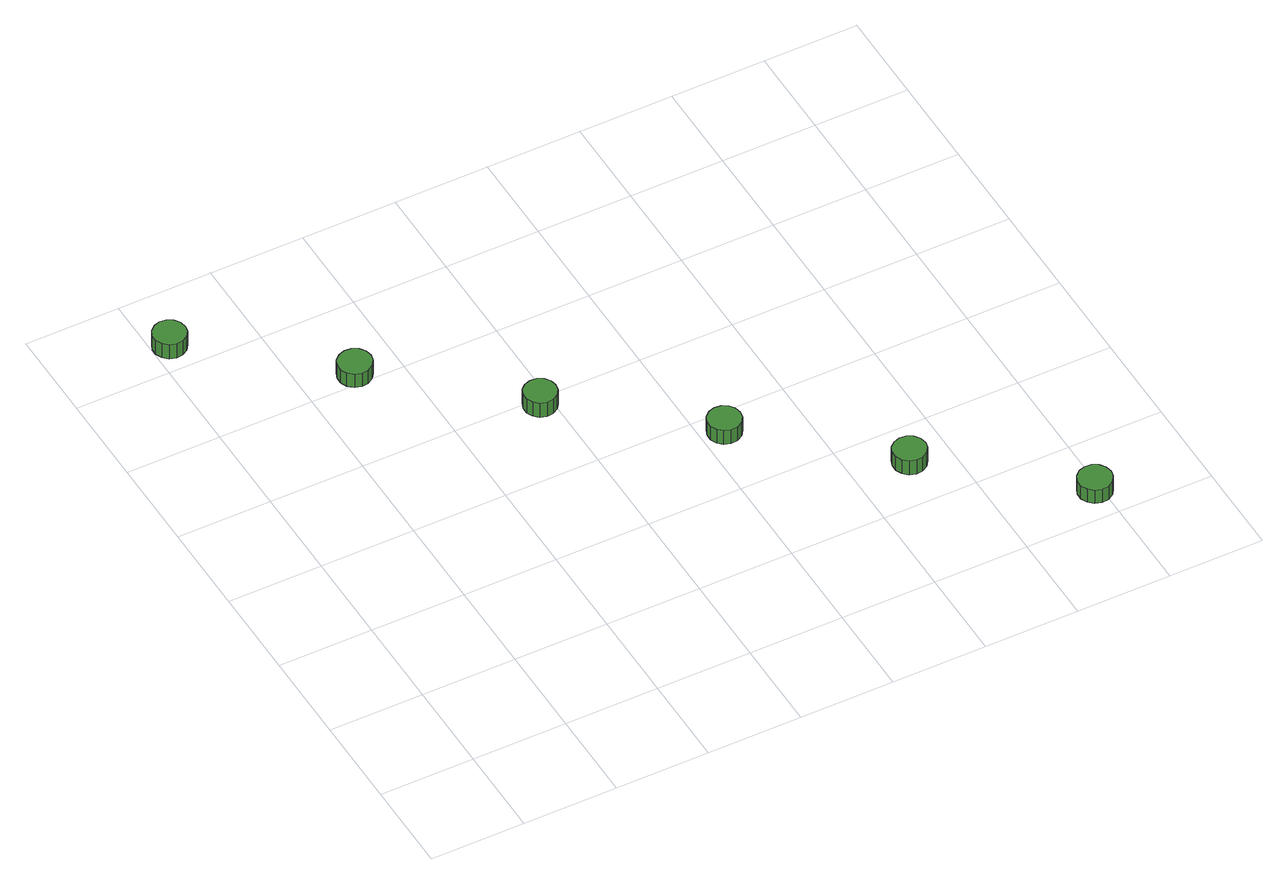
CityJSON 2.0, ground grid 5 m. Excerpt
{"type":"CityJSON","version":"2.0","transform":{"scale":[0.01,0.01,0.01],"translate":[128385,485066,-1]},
"CityObjects":{
"tree1":{"type":"SolitaryVegetationObject","attributes":{"function":"something"},"geometry":[{"type":"MultiSurface","lod":"1","boundaries":[[[0,1,2,3,4,5,6,7,8,9,10,11,12,13,14]],[[15,16,17,18,19,20,21,22,23,24,25,26,27,28,29]],[[0,29,28,1]],[[1,28,27,2]],[[2,27,26,3]],[[3,26,25,4]],[[4,25,24,5]],[[5,24,23,6]],[[6,23,22,7]],[[7,22,21,8]],[[8,21,20,9]],[[9,20,19,10]],[[10,19,18,11]],[[11,18,17,12]],[[12,17,16,13]],[[13,16,15,14]],[[14,15,29,0]]]}]},
"tree2":{"type":"SolitaryVegetationObject","attributes":{"function":"something"},"geometry":[{"type":"MultiSurface","lod":"1","boundaries":[[[30,31,32,33,34,35,36,37,38,39,40,41,42,43,44]],[[45,46,47,48,49,50,51,52,53,54,55,56,57,58,59]],[[30,59,58,31]],[[31,58,57,32]],[[32,57,56,33]],[[33,56,55,34]],[[34,55,54,35]],[[35,54,53,36]],[[36,53,52,37]],[[37,52,51,38]],[[38,51,50,39]],[[39,50,49,40]],[[40,49,48,41]],[[41,48,47,42]],[[42,47,46,43]],[[43,46,45,44]],[[44,45,59,30]]]}]},
"tree3":{"type":"SolitaryVegetationObject","attributes":{"function":"something"},"geometry":[{"type":"MultiSurface","lod":"1","boundaries":[[[60,61,62,63,64,65,66,67,68,69,70,71,72,73,74]],[[75,76,77,78,79,80,81,82,83,84,85,86,87,88,89]],[[60,89,88,61]],[[61,88,87,62]],[[62,87,86,63]],[[63,86,85,64]],[[64,85,84,65]],[[65,84,83,66]],[[66,83,82,67]],[[67,82,81,68]],[[68,81,80,69]],[[69,80,79,70]],[[70,79,78,71]],[[71,78,77,72]],[[72,77,76,73]],[[73,76,75,74]],[[74,75,89,60]]]}]},
"tree4":{"type":"SolitaryVegetationObject","attributes":{"function":"something"},"geometry":[{"type":"MultiSurface","lod":"1","boundaries":[[[90,91,92,93,94,95,96,97,98,99,100,101,102,103,104]],[[105,106,107,108,109,110,111,112,113,114,115,116,117,118,119]],[[90,119,118,91]],[[91,118,117,92]],[[92,117,116,93]],[[93,116,115,94]],[[94,115,114,95]],[[95,114,113,96]],[[96,113,112,97]],[[97,112,111,98]],[[98,111,110,99]],[[99,110,109,100]],[[100,109,108,101]],[[101,108,107,102]],[[102,107,106,103]],[[103,106,105,104]],[[104,105,119,90]]]}]},
"tree5":{"type":"SolitaryVegetationObject","attributes":{"function":"something"},"geometry":[{"type":"MultiSurface","lod":"1","boundaries":[[[120,121,122,123,124,125,126,127,128,129,130,131,132,133,134]],[[135,136,137,138,139,140,141,142,143,144,145,146,147,148,149]],[[120,149,148,121]],[[121,148,147,122]],[[122,147,146,123]],[[123,146,145,124]],[[124,145,144,125]],[[125,144,143,126]],[[126,143,142,127]],[[127,142,141,128]],[[128,141,140,129]],[[129,140,139,130]],[[130,139,138,131]],[[131,138,137,132]],[[132,137,136,133]],[[133,136,135,134]],[[134,135,149,120]]]}]},
"tree6":{"type":"SolitaryVegetationObject","attributes":{"function":"something"},"geometry":[{"type":"MultiSurface","lod":"1","boundaries":[[[150,151,152,153,154,155,156,157,158,159,160,161,162,163,164]],[[165,166,167,168,169,170,171,172,173,174,175,176,177,178,179]],[[150,179,178,151]],[[151,178,177,152]],[[152,177,176,153]],[[153,176,175,154]],[[154,175,174,155]],[[155,174,173,156]],[[156,173,172,157]],[[157,172,171,158]],[[158,171,170,159]],[[159,170,169,160]],[[160,169,168,161]],[[161,168,167,162]],[[162,167,166,163]],[[163,166,165,164]],[[164,165,179,150]]]}]}
},
"vertices":[
[176,3157,189],[169,3192,189],[148,3221,189],[117,3239,189],[82,3243,189],[48,3232,189],[21,3208,189],[7,3175,189],[7,3140,189],[21,3107,189],[48,3083,189],[82,3072,189],[117,3076,189],[148,3094,189],[169,3123,189],[169,3123,97],[148,3094,97],[117,3076,97],[82,3072,97],[48,3083,97],[21,3107,97],[7,3140,97],[7,3175,97],[21,3208,97],[48,3232,97],[82,3243,97],[117,3239,97],[148,3221,97],[169,3192,97],[176,3157,97],
[857,2564,185],[849,2600,185],[828,2630,185],[796,2648,185],[759,2652,185],[725,2640,185],[697,2616,185],[682,2582,185],[682,2546,185],[697,2512,185],[725,2488,185],[759,2476,185],[796,2480,185],[828,2499,185],[849,2528,185],[849,2528,98],[828,2499,98],[796,2480,98],[759,2476,98],[725,2488,98],[697,2512,98],[682,2546,98],[682,2582,98],[697,2616,98],[725,2640,98],[759,2652,98],[796,2648,98],[828,2630,98],[849,2600,98],[857,2564,98],
[1525,1960,191],[1518,1994,191],[1497,2023,191],[1466,2041,191],[1431,2044,191],[1397,2033,191],[1371,2010,191],[1357,1977,191],[1357,1942,191],[1371,1909,191],[1397,1886,191],[1431,1875,191],[1466,1879,191],[1497,1896,191],[1518,1925,191],[1518,1925,98],[1497,1896,98],[1466,1879,98],[1431,1875,98],[1397,1886,98],[1371,1909,98],[1357,1942,98],[1357,1977,98],[1371,2010,98],[1397,2033,98],[1431,2044,98],[1466,2041,98],[1497,2023,98],[1518,1994,98],[1525,1960,98],
[2204,1377,189],[2197,1412,189],[2176,1441,189],[2145,1459,189],[2109,1463,189],[2075,1452,189],[2048,1428,189],[2034,1395,189],[2034,1359,189],[2048,1327,189],[2075,1303,189],[2109,1291,189],[2145,1295,189],[2176,1313,189],[2197,1342,189],[2197,1342,99],[2176,1313,99],[2145,1295,99],[2109,1291,99],[2075,1303,99],[2048,1327,99],[2034,1359,99],[2034,1395,99],[2048,1428,99],[2075,1452,99],[2109,1463,99],[2145,1459,99],[2176,1441,99],[2197,1412,99],[2204,1377,99],
[2876,773,189],[2869,808,189],[2847,837,189],[2816,855,189],[2780,859,189],[2746,848,189],[2719,824,189],[2705,791,189],[2705,755,189],[2719,722,189],[2746,698,189],[2780,687,189],[2816,690,189],[2847,708,189],[2869,738,189],[2869,738,99],[2847,708,99],[2816,690,99],[2780,687,99],[2746,698,99],[2719,722,99],[2705,755,99],[2705,791,99],[2719,824,99],[2746,848,99],[2780,859,99],[2816,855,99],[2847,837,99],[2869,808,99],[2876,773,99],
[3556,180,186],[3548,215,186],[3527,245,186],[3495,264,186],[3458,267,186],[3423,256,186],[3396,231,186],[3381,198,186],[3381,161,186],[3396,128,186],[3423,103,186],[3458,92,186],[3495,95,186],[3527,114,186],[3548,144,186],[3548,144,100],[3527,114,100],[3495,95,100],[3458,92,100],[3423,103,100],[3396,128,100],[3381,161,100],[3381,198,100],[3396,231,100],[3423,256,100],[3458,267,100],[3495,264,100],[3527,245,100],[3548,215,100],[3556,180,100]
]}
